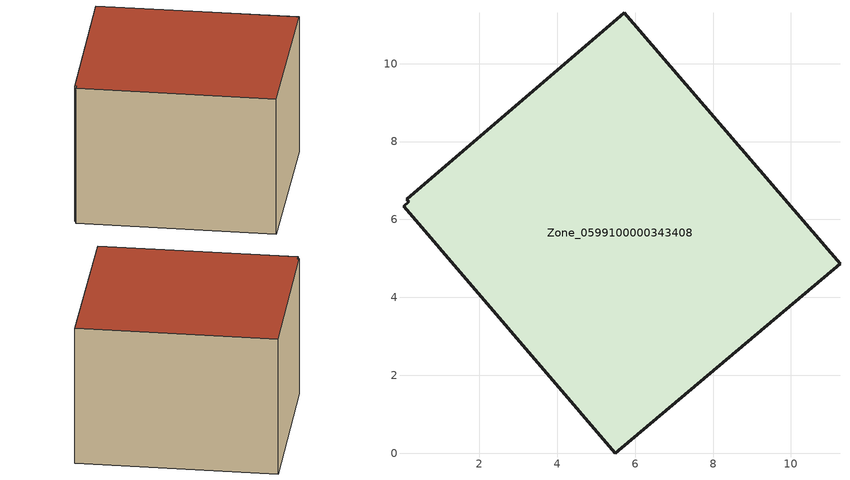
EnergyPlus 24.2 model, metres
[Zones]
Zone_0599100000343408
 floor ground (C_G): 0.19,6.45 0.14,6.51 5.72,11.31 11.26,4.87 5.5,0 0.05,6.33 z0
 wall outside (C_F): 5.5,0 11.26,4.87 5.72,11.31 0.14,6.51 0.19,6.45 0.05,6.33 5.5,0 z0:6.26
 roof outside (C_R): 0.19,6.45 0.05,6.33 5.5,0 11.26,4.87 5.72,11.31 0.14,6.51 z6.26
[BUILDING]
Pand.0599100000343408: North Axis=0; Terrain=City; Loads Convergence Tolerance Value=0.04; Temperature Convergence Tolerance Value=0.4; Solar Distribution=FullExterior; Maximum Number of Warmup Days=25; Minimum Number of Warmup Days=1
[Site:Location]
Rotterdam.The.Hague.AP_ZH_NLD Design_Conditions: Latitude=51.96; Longitude=4.45; Time Zone=1; Elevation=-4.5
[SITE:GROUNDTEMPERATURE:BUILDINGSURFACE]
18, 18, 18, 18, 18, 18, 18, 18, 18, 18, 18, 18
[MATERIAL] Thermal Absorptance=0.9; Solar Absorptance=0.7; Visible Absorptance=0.7
Name | Roughness | Thickness | Conductivity | Density | Specific Heat
G.TC.1992-2005 | MediumSmooth | 0.15 | 0.06 | 540 | 1210
F.TC.1992-2005 | Rough | 0.3 | 0.12 | 1920 | 840
R.TC.1992-2005 | MediumRough | 0.2 | 0.08 | 1500 | 1000
[CONSTRUCTION]
C_G: G.TC.1992-2005
C_F: F.TC.1992-2005
C_R: R.TC.1992-2005
[ZONE]
Zone_0599100000343408: Type=1; Multiplier=1; Ceiling Height=Autocalculate; Volume=Autocalculate; Floor Area=autocalculate; Part of Total Floor Area=Yes
[ZONEINFILTRATION:DESIGNFLOWRATE]
Infil_Zone_0599100000343408: Zone or ZoneList or Space or SpaceList=Zone_0599100000343408; Schedule=AlwaysOn; Design Flow Rate Calculation Method=Flow/Area; Flow Rate per Floor Area=0.0015; Constant Term Coefficient=1; Temperature Term Coefficient=0; Velocity Term Coefficient=0; Velocity Squared Term Coefficient=0
[HVACTEMPLATE:ZONE:IDEALLOADSAIRSYSTEM]
Zone_0599100000343408: Maximum Heating Supply Air Temperature=50; Minimum Cooling Supply Air Temperature=13; Maximum Heating Supply Air Humidity Ratio=0.0156; Minimum Cooling Supply Air Humidity Ratio=0.0077; Heating Limit=NoLimit; Cooling Limit=NoLimit; Dehumidification Control Type=ConstantSensibleHeatRatio; Cooling Sensible Heat Ratio=0.7; Dehumidification Setpoint=60; Humidification Control Type=None; Humidification Setpoint=30; Outdoor Air Method=None; Outdoor Air Flow Rate per Person=0.00944; Outdoor Air Flow Rate per Zone Floor Area=0; Outdoor Air Flow Rate per Zone=0; Demand Controlled Ventilation Type=None; Outdoor Air Economizer Type=NoEconomizer; Heat Recovery Type=None; Sensible Heat Recovery Effectiveness=0.7; Latent Heat Recovery Effectiveness=0.65
[ZONECONTROL:THERMOSTAT]
ThermostatControl_Zone_0599100000343408: Zone or ZoneList=Zone_0599100000343408; Control Type Schedule=DualSetpointControlType; Control 1=Thermostat_Zone_0599100000343408; Temperature Difference Between Cutout And Setpoint=0
[THERMOSTATSETPOINT:DUALSETPOINT]
Thermostat_Zone_0599100000343408: Heating Setpoint Temperature Schedule=HeatingSetpoint_Zone_0599100000343408; Cooling Setpoint Temperature Schedule=CoolingSetpoint_Zone_0599100000343408
[SCHEDULE:COMPACT]
HeatingSetpoint_Zone_0599100000343408: Through: 12/31, For: AllDays, Until: 24:00, 21
CoolingSetpoint_Zone_0599100000343408: Through: 12/31, For: AllDays, Until: 24:00, 24
DualSetpointControlType: Through: 12/31, For: AllDays, Until: 24:00, 4
AlwaysOn: Through: 12/31, For: AllDays, Until: 24:00, 1
